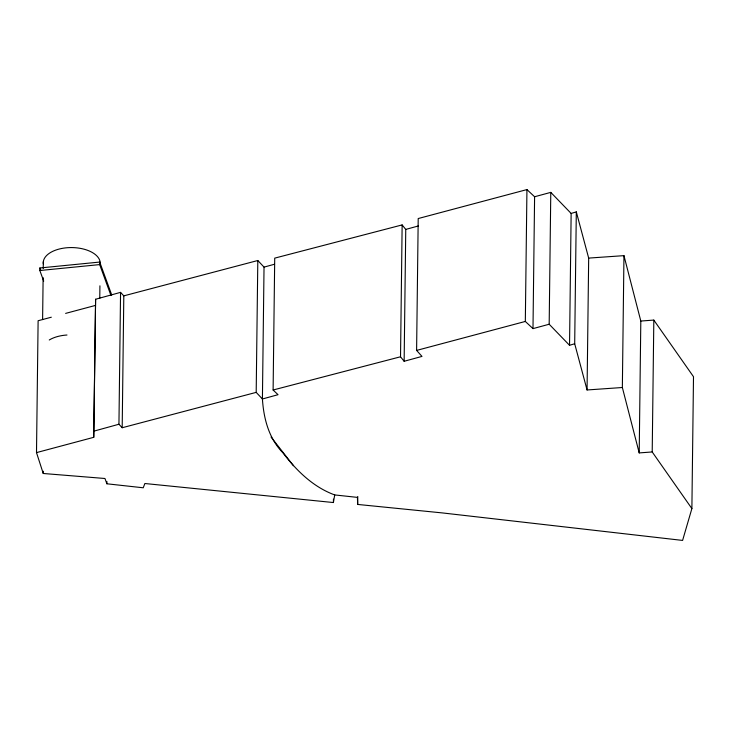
<?xml version="1.0" encoding="UTF-8"?>
<svg xmlns="http://www.w3.org/2000/svg" width="730" height="730" viewBox="0 0 730 730"><rect width="100%" height="100%" fill="white"/><g stroke="black" fill="none" stroke-linecap="round" stroke-linejoin="round"><path stroke-width="1.09" d="M36.5 452.609L93.741 437.316L95.603 299.245L120.559 292.365L123.808 295.86L257.809 260.51L264.032 267.116L262.417 398.981C263.658 418.445 268.804 438.356 282.765 452.664C296.535 470.613 313.088 487.019 334.714 494.931L333.4 502.541L144.878 483.515L143.235 487.786L106.89 483.789L104.956 478.497L43.234 473.487L36.5 452.609L38.115 320.735L51.319 317.212M43.709 281.123L39.84 270.52L39.867 267.983L99.709 262.061L111.717 294.947M42.605 319.594L43.125 277.628M43.234 268.549L43.316 261.741M43.234 473.487L43.262 471.215M93.741 437.316L95.603 299.245M110.905 295.358L99.681 264.598L99.709 262.061M99.764 298.305L99.919 285.822M106.89 483.789L106.918 481.517M534.597 196.753L550.785 192.373L571.143 213.434L576.308 211.882L574.692 343.748L569.537 345.299L549.179 324.239L532.991 328.619L534.597 196.753L526.941 189.581L418.208 218.544L416.602 350.418L421.986 356.404L404.137 361.277L405.752 229.412L402.139 224.913L274.717 258.137L273.111 390.002L278.03 394.702L262.417 398.981L256.193 392.375L122.193 427.734L118.944 424.24L120.559 292.365M122.193 427.734L123.808 295.86M256.193 392.375L257.809 260.51M333.4 502.541L333.446 499.128M576.308 211.882L588.672 258.091L623.958 255.646L640.812 321.045L653.824 320.087L693.5 376.707L691.885 508.582L682.596 540.419L442.325 512.916L357.673 504.439L357.764 496.482M404.137 361.277L400.524 356.778L402.139 224.913M532.991 328.619L525.326 321.446L526.941 189.581M549.179 324.239L550.785 192.373M569.537 345.299L571.143 213.434M691.885 508.582L652.209 451.961L639.206 452.91L622.352 387.511L587.066 389.966L588.672 258.091M622.352 387.511L623.958 255.646M639.206 452.91L640.812 321.045M652.209 451.961L653.824 320.087M264.032 267.116L274.434 264.26M93.997 431.111L118.944 424.24M405.752 229.412L418.345 225.962M65.627 313.389L95.356 305.45M416.602 350.418L525.326 321.446M273.111 390.002L400.524 356.778M39.84 270.52L99.681 264.598M334.714 494.931L357.417 497.386L357.673 504.439M271.067 437.051L293.46 465.722M39.867 267.983L40.643 270.1M574.692 343.748L587.066 389.966M43.316 263.767A28.497 15.44 0.7 0 1 71.759 247.57A28.497 15.44 0.7 0 1 100.174 264.269M49.266 339.988A28.497 15.44 0.7 0 1 66.978 335.015"/></g></svg>
